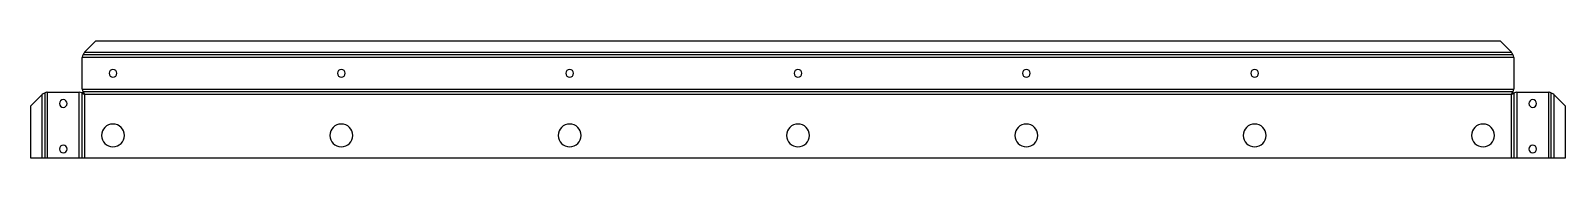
# Model space of a CAD drawing. Header units: millimetres. Extents: x 0 to 672, y 0 to 52.
import ezdxf

# ---------------------------------------------------------------- set-up
doc = ezdxf.new("R2010")
doc.units = ezdxf.units.MM

msp = doc.modelspace()

# ---------------------------------------------------------------- linework, layer by layer
at = {"layer": 'BEND'}
for p, q in [((649.16, 45.39), (22.89, 45.39)), ((6.13, 28.64), (6.13, 0)), ((22.39, 28.64), (22.39, 0)), ((649.16, 29.13), (22.89, 29.13)), ((649.65, 0), (649.65, 28.64)), ((665.92, 0), (665.92, 28.64))]:
    msp.add_line(p, q, dxfattribs=at)
at = {"layer": 'BEND_EXTENT'}
for p, q in [((649.45, 44.26), (22.59, 44.26)), ((23.59, 46.52), (648.45, 46.52)), ((5, 0), (5, 27.93)), ((7.26, 28.93), (7.26, 0)), ((21.26, 0), (21.26, 28.93)), ((22.59, 30.26), (649.45, 30.26)), ((23.52, 27.93), (23.52, 0)), ((648.45, 28), (23.59, 28)), ((648.52, 0), (648.52, 27.93)), ((650.79, 28.93), (650.79, 0)), ((664.79, 0), (664.79, 28.93)), ((667.05, 27.93), (667.05, 0))]:
    msp.add_line(p, q, dxfattribs=at)
at = {"layer": 'INTERIOR_PROFILES', "extrusion": (0, 0, -1)}
for centre, radius in [((-36.02, 37.26), 1.7), ((-136.02, 37.26), 1.7), ((-236.02, 37.26), 1.7), ((-336.02, 37.26), 1.7), ((-436.02, 37.26), 1.7), ((-536.02, 37.26), 1.7), ((-14.26, 24), 1.7), ((-657.79, 24), 1.7), ((-36.02, 10), 5), ((-136.02, 10), 5), ((-236.02, 10), 5), ((-336.02, 10), 5), ((-436.02, 10), 5), ((-536.02, 10), 5), ((-636.02, 10), 5), ((-14.26, 4), 1.7), ((-657.79, 4), 1.7)]:
    msp.add_circle(centre, radius, dxfattribs=at)
at = {"layer": 'OUTER_PROFILES'}
for p, q in [((23.59, 46.52), (28.59, 51.52)), ((28.59, 51.52), (643.45, 51.52)), ((643.45, 51.52), (648.45, 46.52)), ((22.59, 30.26), (22.59, 44.26)), ((649.45, 44.26), (649.45, 30.26)), ((0, 22.93), (5, 27.93)), ((7.26, 28.93), (21.26, 28.93)), ((23.52, 27.93), (23.59, 28)), ((648.45, 28), (648.52, 27.93)), ((650.79, 28.93), (664.79, 28.93)), ((667.05, 27.93), (672.05, 22.93)), ((0, 0), (0, 22.93)), ((672.05, 22.93), (672.05, 0)), ((672.05, 0), (0, 0))]:
    msp.add_line(p, q, dxfattribs=at)
for points, knots in [([(23.59, 46.52), (23.1, 45.82), (22.65, 45.11), (22.6, 44.4), (22.6, 44.36), (22.59, 44.31), (22.59, 44.26)], [1.570796, 1.570796, 1.570796, 1.570796, 3.043762, 3.043762, 3.043762, 3.141593, 3.141593, 3.141593, 3.141593]), ([(649.45, 44.26), (649.45, 44.31), (649.45, 44.36), (649.45, 44.4), (649.4, 45.11), (648.94, 45.82), (648.45, 46.52)], [-3.141593, -3.141593, -3.141593, -3.141593, -3.043762, -3.043762, -3.043762, -1.570796, -1.570796, -1.570796, -1.570796]), ([(7.26, 28.93), (7.21, 28.93), (7.17, 28.93), (7.12, 28.92), (6.41, 28.88), (5.71, 28.42), (5, 27.93)], [-3.141593, -3.141593, -3.141593, -3.141593, -3.043762, -3.043762, -3.043762, -1.570796, -1.570796, -1.570796, -1.570796]), ([(23.52, 27.93), (23.48, 27.96), (23.43, 27.99), (23.38, 28.03), (22.68, 28.52), (21.97, 28.93), (21.26, 28.93)], [1.570796, 1.570796, 1.570796, 1.570796, 1.668627, 1.668627, 1.668627, 3.141593, 3.141593, 3.141593, 3.141593]), ([(22.59, 30.26), (22.59, 29.55), (23.01, 28.85), (23.5, 28.14), (23.53, 28.09), (23.56, 28.05), (23.59, 28)], [-3.141593, -3.141593, -3.141593, -3.141593, -1.668627, -1.668627, -1.668627, -1.570796, -1.570796, -1.570796, -1.570796]), ([(648.45, 28), (648.49, 28.05), (648.52, 28.09), (648.55, 28.14), (649.04, 28.85), (649.45, 29.55), (649.45, 30.26)], [1.570796, 1.570796, 1.570796, 1.570796, 1.668627, 1.668627, 1.668627, 3.141593, 3.141593, 3.141593, 3.141593]), ([(650.79, 28.93), (650.08, 28.93), (649.37, 28.52), (648.66, 28.03), (648.62, 27.99), (648.57, 27.96), (648.52, 27.93)], [-3.141593, -3.141593, -3.141593, -3.141593, -1.668627, -1.668627, -1.668627, -1.570796, -1.570796, -1.570796, -1.570796]), ([(667.05, 27.93), (666.34, 28.42), (665.63, 28.88), (664.93, 28.92), (664.88, 28.93), (664.83, 28.93), (664.79, 28.93)], [1.570796, 1.570796, 1.570796, 1.570796, 3.043762, 3.043762, 3.043762, 3.141593, 3.141593, 3.141593, 3.141593])]:
    msp.add_open_spline(points, degree=3, knots=knots, dxfattribs=at)

doc.saveas('drawing.dxf')
